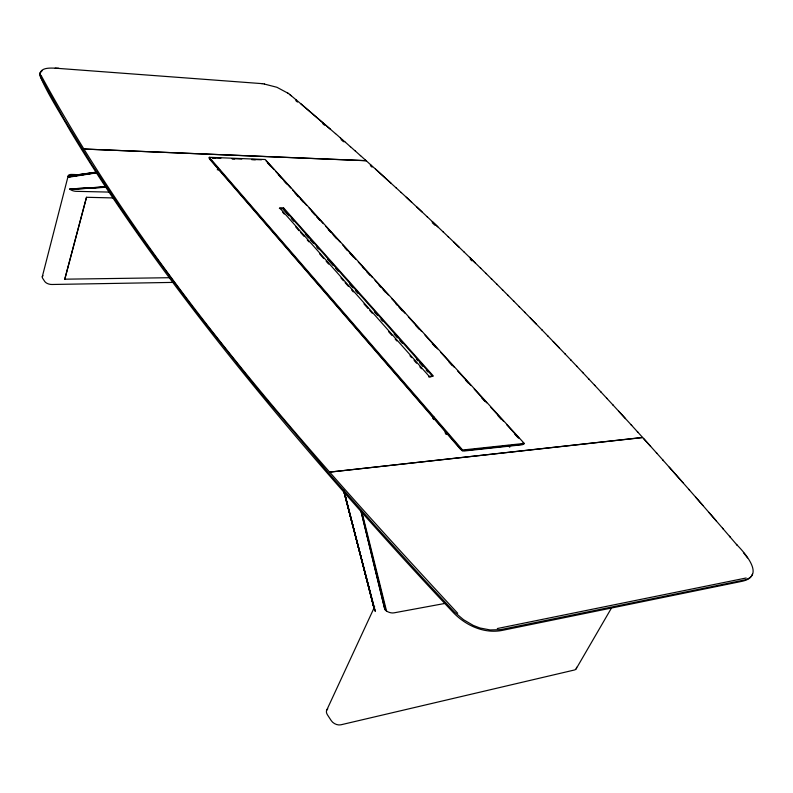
<?xml version="1.0" encoding="UTF-8"?>
<svg xmlns="http://www.w3.org/2000/svg" width="793" height="793" viewBox="0 0 793 793"><rect width="100%" height="100%" fill="white"/><g stroke="black" fill="none" stroke-linecap="round" stroke-linejoin="round"><path stroke-width="1.19" d="M42.297 276.678L68.208 175.778A5.878 2.597 15.7 0 1 71.687 174.43L75.394 174.549M86.506 197.288L64.748 279.295L86.506 197.288L113.677 197.943M209.273 157.292L209.065 157.966L462.269 450.751L523.895 444.149L524.262 443.426L265.249 159.522L209.273 157.292L462.616 450.008L524.262 443.426M283.557 207.885L433.394 376.08L429.201 376.368L279.602 207.825L283.557 207.885L283.091 209.243L288.84 215.716M752.478 574.033C751.11 578.672 745.985 580.486 741.703 581.378L503.446 630.138C485.157 634.321 466.363 625.935 453.665 612.92C416.384 573.379 379.936 533.055 344.023 492.275C285.421 425.504 228.622 357.098 175.402 285.936C137.764 235.491 101.861 183.679 69.546 129.636C59.445 111.605 47.689 94.109 39.65 75.117C40.126 66.067 52.695 68.386 58.761 68.257M429.201 376.368L428.884 377.081L430.986 376.943M432.7 418.555L433.682 416.394M433.424 419.527L434.395 417.366M326.597 710.419L374.623 606.714M462.269 450.751L462.616 450.008M576.164 668.826L611.433 608.082M42.108 70.775L39.947 73.065L41.137 78.091L64.094 119.089L91.492 163.834L116.204 201.452L139.974 235.828L195.465 310.985L256.853 388.213L329.829 474.472L375.119 525.729L424.691 580.218L454.211 611.849L463.578 619.73L473.302 625.429L479.953 627.987L490.143 629.949L500.522 629.662L742.317 580.426C766.107 576.63 744.33 552.235 736.429 544.394M746.173 577.988L497.31 628.542M444.972 603.433L393.992 612.85A7.93 4.917 26.5 0 1 386.548 611.066L385.705 610.471L361.261 511.079M68.575 177.236L96.548 172.844M97.727 172.428L68.337 176.849L97.668 172.458M95.854 172.517L68.198 176.472L95.755 172.547M95.993 172.339L68.148 176.115L96.012 172.19M444.952 432.76L447.391 432.522M445.626 433.84L448.065 433.602M446.072 434.009L448.541 433.771M105.41 187.098L70.042 189.378L107.015 187.198M106.321 186.831L69.556 189.002L106.431 186.87M173.112 282.397L51.892 284.489A5.64 2.835 14.8 0 1 44.725 281.465L42.624 278.234A5.63 2.825 14.8 0 1 43.02 275.756M64.679 279.186L169.93 277.699M279.364 208.5L283.319 208.569L432.254 375.882M109.702 192.104L76.267 191.341A5.868 2.627 15.7 0 1 70.607 189.735M217.223 169.742L219.671 169.831M212.276 157.847L220.88 158.184M231.952 158.62L241.796 159.016M251.629 159.403L261.472 159.789M212.712 158.114L215.141 158.203M232.18 158.878L234.609 158.977M251.649 159.651L255.296 159.789M55.183 68.168L262.007 83.632M261.968 83.741L264.277 83.909M264.247 84.028L276.916 87.28L287.928 93.187M287.879 93.059L291.259 95.765M289.564 94.308L296.136 99.868M296.076 99.73L330.572 129.348M295.858 100.681L297.484 102.059M300.953 103.853L335.538 133.68M322.86 123.738L324.506 125.165M335.419 133.492L340.524 138.032M340.385 137.833L345.51 142.403M341.049 139.578L343.547 141.769M345.371 142.205L350.516 146.814M350.367 146.616L355.532 151.255M355.373 151.047L360.557 155.735M360.399 155.507L365.603 160.236M365.434 160.008L370.658 164.766M370.48 164.538L391.038 183.233M370.351 165.598L372.036 167.125M375.545 169.097L396.173 187.931M395.955 187.663L401.327 192.669M401.089 192.392L411.666 202.245M406.254 197.16L422.084 211.969M457.71 613.276C303.719 447.024 150.075 275.389 41.028 75.325M416.612 206.795L427.318 216.895M427.05 216.578L437.845 226.848M432.294 221.534L443.138 231.883M432.225 222.694L434.861 225.192M442.841 231.546L448.451 236.958M448.144 236.611L459.127 247.238M453.467 241.726L464.5 252.432M464.173 252.065L475.314 262.969M469.555 257.299L480.746 268.302M470.299 259.291L471.845 260.808M480.389 267.905L486.208 273.674M485.841 273.278L491.69 279.106M491.313 278.69L497.201 284.578M496.814 284.152L502.732 290.089M502.336 289.663L508.283 295.66M507.877 295.214L513.864 301.281M513.448 300.825L519.474 306.941M519.048 306.485L525.105 312.66M524.669 312.194L536.455 324.258M530.319 317.953L542.174 330.126M541.708 329.63L547.923 336.063M547.448 335.548L559.501 348.097M553.207 341.525L565.33 354.193M564.824 353.648L571.198 360.359M570.682 359.794L577.096 366.574M576.57 366.009L583.024 372.859M582.488 372.274L588.991 379.203M588.446 378.608L594.988 385.616M594.433 385.001L601.025 392.079M600.45 391.464L607.091 398.621M606.506 397.987L613.197 405.223M612.602 404.579L625.518 418.645M618.728 411.24L631.734 425.454M274.11 169.692L266.607 161.465A3.023 1.229 19.2 0 0 266.161 161.058M275.776 171.516L290.783 187.971M292.448 189.805L306.623 205.347M309.131 208.083L323.296 223.626M325.804 226.372L339.979 241.915M342.477 244.66L355.819 259.281M358.317 262.027L372.492 277.57M374.99 280.316L388.332 294.937M391.673 298.594L405.005 313.225M408.345 316.883L421.688 331.514M425.018 335.171L437.528 348.88M440.858 352.538L454.201 367.169M457.531 370.827L470.873 385.448M474.214 389.105L486.714 402.824M490.887 407.394L503.396 421.103M506.727 424.761L519.237 438.479M267.528 162.912L270.859 166.57M278.353 174.787L281.674 178.435M284.172 181.181L286.669 183.917M294.996 193.046L298.327 196.704M300.825 199.439L303.322 202.175M311.639 211.305L314.97 214.962M316.635 216.786L319.966 220.444M328.292 229.573L330.79 232.309M333.288 235.045L336.619 238.703M344.935 247.832L347.433 250.568M349.931 253.314L353.262 256.962M362.421 267.003L364.086 268.837M366.584 271.573L369.905 275.221M379.064 285.272L380.729 287.096M383.227 289.832L385.725 292.577M395.717 303.531L397.382 305.355M399.048 307.178L402.368 310.836M415.691 325.447L419.021 329.095M432.334 343.706L435.664 347.354M448.987 361.965L452.317 365.623M465.63 380.234L468.128 382.969M481.45 397.58L484.781 401.228M498.093 415.839L501.424 419.497M514.746 434.098L518.077 437.756M631.109 424.77L637.988 432.344M637.354 431.64L650.627 446.34M643.638 438.588L657.01 453.447M508.105 445.388L509.76 447.222M656.336 452.704L663.434 460.634M662.75 459.871L682.981 482.689M291.309 218.491L293.777 221.267M305.295 234.213L308.576 237.91M310.222 239.754L313.513 243.461M316.803 247.158L318.449 249.002M327.499 259.172L333.248 265.645M335.717 268.421L338.185 271.196M349.703 284.142L352.984 287.839M355.452 290.615L357.921 293.38M374.375 311.877L377.656 315.574M380.947 319.272L382.593 321.125M394.111 334.071L397.402 337.768M399.86 340.534L402.329 343.31M416.315 359.031L417.961 360.874M419.606 362.728L422.887 366.425M426.178 370.123L427.824 371.976M669.213 467.127L689.593 490.203M282.655 212.207L284.291 214.06M295.799 227.026L299.08 230.733M300.725 232.587L304.016 236.294M307.297 239.992L308.943 241.845M319.619 253.889L323.732 258.518M326.191 261.303L328.659 264.079M340.98 277.976L343.448 280.752M345.094 282.605L348.375 286.313M351.666 290.01L353.301 291.864M363.987 303.907L368.091 308.536M369.736 310.39L372.204 313.176M388.629 331.702L391.92 335.399M395.201 339.107L396.847 340.96M409.991 355.779L411.636 357.633M414.095 360.409L416.563 363.194M419.854 366.901L421.489 368.745M688.859 489.38L702.955 505.508M695.501 496.963L716.515 521.16M708.932 512.407L723.375 529.129M722.572 528.207L730.294 537.188M729.481 536.256L737.262 545.346M743.447 552.632L747.541 557.895M375.347 611.512L343.547 490.005L374.524 610.055L343.904 490.887M343.557 489.975L374.881 610.788L343.498 490.054M344.132 490.926L374.296 609.321L374.187 608.608A7.861 4.907 26.3 0 1 374.355 607.299M361.737 511.297L386.548 611.066M360.666 509.988L384.942 609.837L361.122 511.247M576.541 667.27A6.8 3.975 31.7 0 1 574.33 670.026L340.921 724.792A7.494 5.174 27.8 0 1 331.206 720.579L327.4 714.751A7.464 5.145 27.5 0 1 327.777 708.773M209.709 158.055A3.103 1.289 18.3 0 0 209.739 159.244L460.019 448.769A3.876 2.012 25.2 0 0 465.065 450.9L521.963 444.784A3.777 1.883 26.1 0 0 523.033 442.752M642.528 437.468L329.541 472.122L642.617 437.567M366.088 160.652L83.424 149.015L366.138 160.721"/></g></svg>
